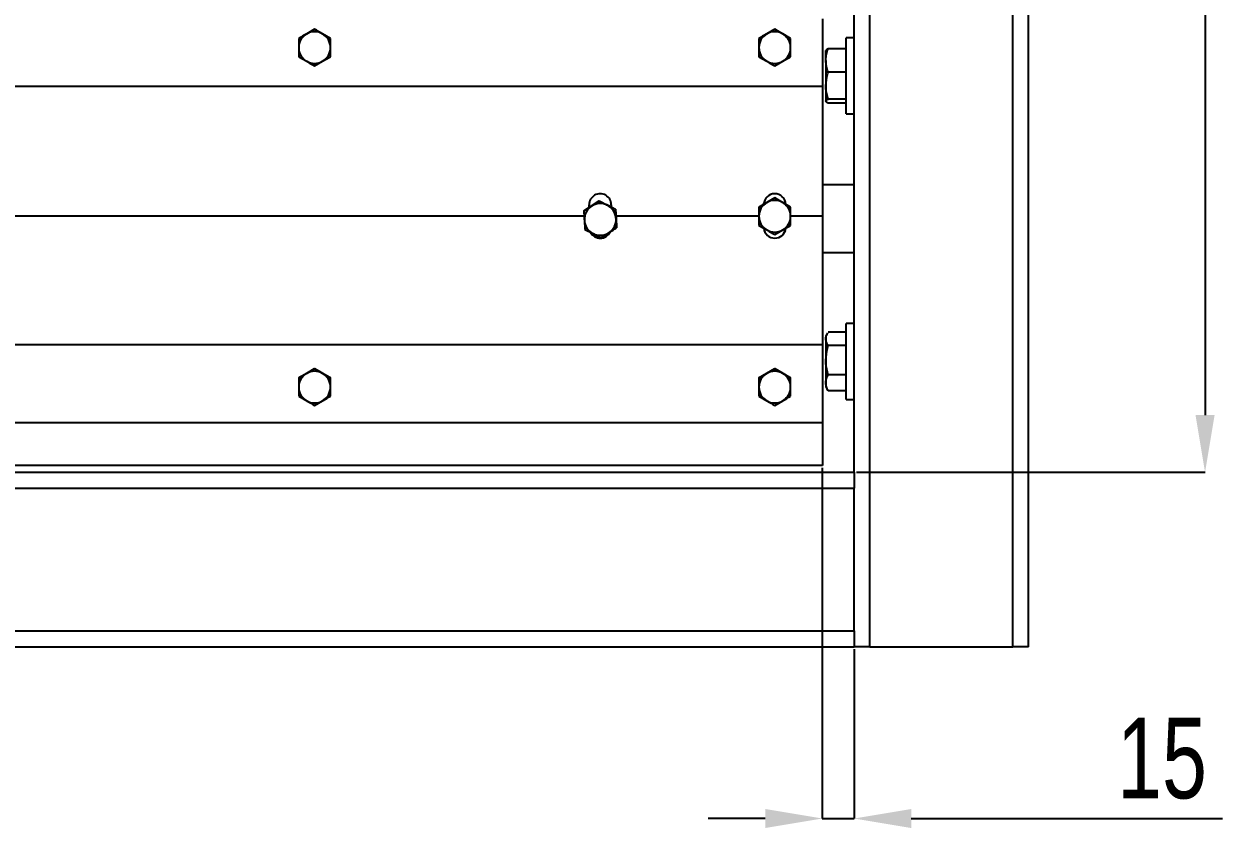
# Model space of a CAD drawing. Header units: millimetres. Extents: x -361 to 14022, y -1822 to 1455.
# Drawn here: x 3863.79 to 3895.28, y 810.13 to 831.25 of the extents above; entities that cross this region are included whole.
import ezdxf

# ---------------------------------------------------------------- set-up
doc = ezdxf.new("R2010")
doc.units = ezdxf.units.MM
doc.styles.add('SLDTEXTSTYLE0', font='TXT', dxfattribs={"width": 0.75})
doc.dimstyles.new('SLDDIMSTYLE0', dxfattribs={"dimtxt": 2.116667, "dimasz": 1.5, "dimexe": 0, "dimexo": 0.0625, "dimgap": 0.529167, "dimtad": 1, "dimdec": 1, "dimlfac": 12, "dimrnd": 1e-09, "dimzin": 4, "dimdsep": 46, "dimtxsty": 'SLDTEXTSTYLE0', "dimsah": 1, "dimcen": 0.09, "dimadec": 0, "dimazin": 1, "dimtfac": 1, "dimtdec": 1, "dimtofl": 0, "dimtmove": 0, "dimatfit": 3, "dimfxl": 1, "dimfrac": 2, "dimtolj": 1, "dimtzin": 12, "dimarcsym": 0})
doc.dimstyles.new('SLDDIMSTYLE1', dxfattribs={"dimtxt": 2.116667, "dimasz": 1.5, "dimexe": 0, "dimexo": 0.0625, "dimgap": 0.529167, "dimtad": 1, "dimdec": 1, "dimlfac": 12, "dimrnd": 1e-09, "dimzin": 4, "dimdsep": 46, "dimtxsty": 'SLDTEXTSTYLE0', "dimsah": 1, "dimcen": 0.09, "dimadec": 0, "dimazin": 1, "dimtfac": 1, "dimtdec": 1, "dimtmove": 0, "dimatfit": 0, "dimfxl": 1, "dimfrac": 2, "dimtolj": 1, "dimtzin": 12, "dimarcsym": 0})

# ---------------------------------------------------------------- blocks, each defined once
blk = doc.blocks.new('*D19')
at = {"color": 0, "linetype": 'Continuous', "lineweight": -2, "transparency": 16777216}
for p, q in [((3885.653, 944.474), (3894.808, 944.474)), ((3894.808, 942.974), (3894.808, 820.974)), ((3885.653, 819.474), (3894.808, 819.474))]:
    blk.add_line(p, q, dxfattribs=at)
at = {"color": 0, "linetype": 'Continuous', "transparency": 16777216}
for points in [[(3894.558, 942.974), (3895.058, 942.974), (3894.808, 944.474)], [(3894.558, 820.974), (3895.058, 820.974), (3894.808, 819.474)]]:
    blk.add_solid(points, dxfattribs=at)
at = {"layer": 'Defpoints', "color": 0, "linetype": 'Continuous', "transparency": 16777216}
for p in [(3885.591, 944.474), (3885.591, 819.474), (3894.808, 819.474)]:
    blk.add_point(p, dxfattribs=at)
at = {"color": 0, "linetype": 'Continuous', "lineweight": 18, "transparency": 16777216, "insert": (3892.162, 877.706), "char_height": 2.1167, "attachment_point": 2, "rotation": 90, "style": 'SLDTEXTSTYLE0'}
blk.add_mtext('\\A1;1600', dxfattribs=at)
blk = doc.blocks.new('*D22')
at = {"color": 0, "linetype": 'Continuous', "lineweight": -2, "transparency": 16777216}
for p, q in [((3884.757, 819.591), (3884.757, 810.381)), ((3885.591, 814.828), (3885.591, 810.381)), ((3883.257, 810.381), (3881.757, 810.381)), ((3884.757, 810.381), (3885.591, 810.381)), ((3887.091, 810.381), (3895.265, 810.381))]:
    blk.add_line(p, q, dxfattribs=at)
at = {"color": 0, "linetype": 'Continuous', "transparency": 16777216}
for points in [[(3883.257, 810.631), (3883.257, 810.131), (3884.757, 810.381)], [(3887.091, 810.631), (3887.091, 810.131), (3885.591, 810.381)]]:
    blk.add_solid(points, dxfattribs=at)
at = {"layer": 'Defpoints', "color": 0, "linetype": 'Continuous', "transparency": 16777216}
for p in [(3884.757, 819.654), (3885.591, 814.89), (3885.591, 810.381)]:
    blk.add_point(p, dxfattribs=at)
at = {"color": 0, "linetype": 'Continuous', "lineweight": 18, "transparency": 16777216, "insert": (3893.677, 813.027), "char_height": 2.1167, "attachment_point": 2, "style": 'SLDTEXTSTYLE0'}
blk.add_mtext('\\A1;15', dxfattribs=at)

msp = doc.modelspace()

# ---------------------------------------------------------------- linework, layer by layer
at = {"color": 7, "linetype": 'Continuous', "lineweight": 25}
for p, q in [((3886.007188, 814.890317), (3886.007188, 949.056984)), ((3889.757188, 814.890317), (3889.757188, 949.056984)), ((3890.173854, 814.890317), (3890.173854, 949.056984)), ((3885.590521, 819.473651), (3885.590521, 944.473651)), ((3884.757188, 831.381031), (3884.757188, 829.606589)), ((3871.007188, 830.87107), (3871.215521, 830.99134)), ((3871.215521, 830.99134), (3871.423854, 831.11161)), ((3871.423854, 831.10812), (3871.215521, 830.98734)), ((3871.423854, 831.11161), (3871.423854, 831.10812)), ((3871.423854, 831.11161), (3871.632188, 830.99134)), ((3871.632188, 830.99134), (3871.840521, 830.87107)), ((3871.840521, 830.86758), (3871.632188, 830.98734)), ((3883.090521, 830.87107), (3883.298854, 830.99134)), ((3883.298854, 830.99134), (3883.507188, 831.11161)), ((3883.507188, 831.10812), (3883.298854, 830.98734)), ((3883.507188, 831.11161), (3883.507188, 831.10812)), ((3883.507188, 831.11161), (3883.715521, 830.99134)), ((3883.715521, 830.99134), (3883.923854, 830.87107)), ((3883.923854, 830.86758), (3883.715521, 830.98734)), ((3885.590521, 830.882667), (3885.382188, 830.882667)), ((3885.382188, 828.882667), (3885.382188, 830.882667)), ((3871.007188, 830.3865), (3871.215521, 830.26572)), ((3883.090521, 830.3865), (3883.298854, 830.26572)), ((3884.848854, 830.288985), (3884.848854, 830.549334)), ((3885.382188, 830.594136), (3884.908399, 830.594136)), ((3871.423854, 830.14596), (3871.632188, 830.26572)), ((3883.507188, 830.14596), (3883.715521, 830.26572)), ((3884.848854, 830.288985), (3884.848854, 829.628101)), ((3885.382188, 829.983835), (3884.908399, 829.983835)), ((3884.757188, 829.606589), (3761.423854, 829.606589)), ((3884.757188, 829.606589), (3884.757188, 826.202386)), ((3884.848854, 829.628101), (3884.848854, 829.221783)), ((3885.382188, 829.272367), (3884.908399, 829.272367)), ((3885.382188, 829.171199), (3884.908399, 829.171199)), ((3885.382188, 828.882667), (3885.590521, 828.882667)), ((3885.590521, 827.020167), (3884.757188, 827.020167)), ((3878.69591, 826.466993), (3878.897283, 826.598584)), ((3878.897283, 826.594666), (3878.69591, 826.462564)), ((3878.897283, 826.598584), (3878.897283, 826.594666)), ((3878.897283, 826.598584), (3879.111941, 826.490002)), ((3883.298854, 826.562374), (3883.507188, 826.682644)), ((3883.507188, 826.678726), (3883.298854, 826.557945)), ((3883.507188, 826.682644), (3883.507188, 826.678726)), ((3883.507188, 826.682644), (3883.715521, 826.562374)), ((3878.494538, 826.335401), (3878.69591, 826.466993)), ((3878.494538, 826.335401), (3878.494538, 826.331483)), ((3878.632188, 826.425352), (3878.632188, 826.495097)), ((3879.093322, 826.499421), (3879.1301, 826.480817)), ((3879.111941, 826.490002), (3879.326599, 826.381421)), ((3879.326599, 826.377503), (3879.111941, 826.485574)), ((3879.215521, 826.495097), (3879.215521, 826.437608)), ((3879.326599, 826.381421), (3879.326599, 826.377503)), ((3879.326599, 826.381421), (3879.339885, 826.141248)), ((3883.090521, 826.442104), (3883.298854, 826.562374)), ((3883.715521, 826.562374), (3883.923854, 826.442104)), ((3883.923854, 826.438186), (3883.715521, 826.557945)), ((3878.501661, 826.202386), (3857.673854, 826.202386)), ((3883.090521, 826.202386), (3879.336503, 826.202386)), ((3879.33957, 826.146938), (3879.340137, 826.136698)), ((3879.339885, 826.141248), (3879.353171, 825.901075)), ((3883.090521, 825.957106), (3883.298854, 825.836325)), ((3884.757188, 826.202386), (3883.923854, 826.202386)), ((3884.757188, 826.202386), (3884.757188, 822.823111)), ((3878.52111, 825.851137), (3878.735768, 825.742046)), ((3878.950426, 825.633974), (3879.151799, 825.765055)), ((3879.353171, 825.901075), (3879.353171, 825.897157)), ((3883.507188, 825.716566), (3883.715521, 825.836325)), ((3884.757188, 825.245167), (3885.590521, 825.245167)), ((3884.896791, 823.132363), (3884.848854, 823.049334)), ((3885.382188, 823.151478), (3884.908399, 823.151478)), ((3885.590521, 823.382667), (3885.382188, 823.382667)), ((3885.382188, 821.382667), (3885.382188, 823.382667)), ((3884.757188, 822.823111), (3761.423854, 822.823111)), ((3884.757188, 822.823111), (3884.757188, 820.776366)), ((3884.848854, 823.049334), (3884.848854, 822.976171)), ((3884.848854, 822.976171), (3884.848854, 822.416459)), ((3885.382188, 822.800864), (3884.908399, 822.800864)), ((3871.215521, 822.075512), (3871.423854, 822.195782)), ((3871.423854, 822.192292), (3871.215521, 822.071511)), ((3871.423854, 822.195782), (3871.423854, 822.192292)), ((3871.423854, 822.195782), (3871.632188, 822.075512)), ((3883.298854, 822.075512), (3883.507188, 822.195782)), ((3883.507188, 822.192292), (3883.298854, 822.071511)), ((3883.507188, 822.195782), (3883.507188, 822.192292)), ((3883.507188, 822.195782), (3883.715521, 822.075512)), ((3884.848854, 822.416459), (3884.848854, 821.822955)), ((3871.007188, 821.955242), (3871.215521, 822.075512)), ((3871.632188, 822.075512), (3871.840521, 821.955242)), ((3871.840521, 821.951752), (3871.632188, 822.071511)), ((3883.090521, 821.955242), (3883.298854, 822.075512)), ((3883.715521, 822.075512), (3883.923854, 821.955242)), ((3883.923854, 821.951752), (3883.715521, 822.071511)), ((3885.382188, 822.032054), (3884.908399, 822.032054)), ((3884.848854, 821.822955), (3884.848854, 821.716001)), ((3884.848854, 821.716001), (3884.896791, 821.632971)), ((3884.898216, 821.633794), (3884.908399, 821.613856)), ((3885.382188, 821.613856), (3884.908399, 821.613856)), ((3871.007188, 821.470672), (3871.215521, 821.349892)), ((3871.423854, 821.230132), (3871.632188, 821.349892)), ((3883.090521, 821.470672), (3883.298854, 821.349892)), ((3883.507188, 821.230132), (3883.715521, 821.349892)), ((3885.382188, 821.382667), (3885.590521, 821.382667)), ((3884.757188, 820.776366), (3761.423854, 820.776366)), ((3884.757188, 820.776366), (3884.757188, 819.653699)), ((3884.757188, 819.653699), (3761.423854, 819.653699)), ((3760.590521, 819.473651), (3885.590521, 819.473651)), ((3885.590521, 819.473651), (3885.590521, 819.056984)), ((3760.590521, 819.056984), (3885.590521, 819.056984)), ((3885.590521, 815.306984), (3885.590521, 819.056984)), ((3760.590521, 815.306984), (3885.590521, 815.306984)), ((3885.590521, 815.306984), (3885.590521, 814.890317)), ((3760.590521, 814.890317), (3885.590521, 814.890317)), ((3886.007188, 814.890317), (3885.590521, 814.890317)), ((3886.007188, 814.890317), (3889.757188, 814.890317)), ((3890.173854, 814.890317), (3889.757188, 814.890317))]:
    msp.add_line(p, q, dxfattribs=at)
for centre, radius, start, end in [((3871.423808, 830.626522), 0.416621, 119.9963499, 179.9989831), ((3871.423854, 830.626457), 0.4167, 60.0026331, 119.9973669), ((3871.4239, 830.626522), 0.416621, 0.0010169, 60.0036501), ((3883.507142, 830.626522), 0.416621, 119.9963499, 179.9989831), ((3883.507188, 830.626457), 0.4167, 60.0026331, 119.9973669), ((3883.507234, 830.626522), 0.416621, 0.0010169, 60.0036501), ((3871.423808, 830.626537), 0.416621, 180.0010169, 240.0036501), ((3871.4239, 830.626537), 0.416621, 299.9963499, 359.9989831), ((3883.507142, 830.626537), 0.416621, 180.0010169, 240.0036501), ((3883.507234, 830.626537), 0.416621, 299.9963499, 359.9989831), ((3871.423854, 830.626602), 0.4167, 240.0026331, 299.9973669), ((3883.507188, 830.626602), 0.4167, 240.0026331, 299.9973669), ((3883.507188, 826.197063), 0.4167, 60.0026331, 119.9973669), ((3878.923804, 826.113805), 0.416616, 123.1622441, 183.1653642), ((3878.923855, 826.113738), 0.4167, 63.1682947, 123.1630606), ((3878.923896, 826.1138), 0.416626, 3.1673857, 63.1694997), ((3883.507142, 826.197128), 0.416621, 119.9963499, 179.9989831), ((3883.507234, 826.197128), 0.416621, 0.0010169, 60.0036501), ((3878.923813, 826.11382), 0.416626, 183.1673857, 243.1694997), ((3878.923905, 826.113815), 0.416616, 303.1622441, 3.1653642), ((3883.507142, 826.197143), 0.416621, 180.0010169, 240.0036501), ((3883.507234, 826.197143), 0.416621, 299.9963499, 359.9989831), ((3878.923854, 826.113882), 0.4167, 243.1682947, 303.1630606), ((3883.507188, 826.197207), 0.4167, 240.0026331, 299.9973669), ((3871.423808, 821.710694), 0.416621, 119.9963499, 179.9989831), ((3871.423854, 821.710629), 0.4167, 60.0026331, 119.9973669), ((3871.4239, 821.710694), 0.416621, 0.0010169, 60.0036501), ((3883.507142, 821.710694), 0.416621, 119.9963499, 179.9989831), ((3883.507188, 821.710629), 0.4167, 60.0026331, 119.9973669), ((3883.507234, 821.710694), 0.416621, 0.0010169, 60.0036501), ((3871.423808, 821.710709), 0.416621, 180.0010169, 240.0036501), ((3871.4239, 821.710709), 0.416621, 299.9963499, 359.9989831), ((3883.507142, 821.710709), 0.416621, 180.0010169, 240.0036501), ((3883.507234, 821.710709), 0.416621, 299.9963499, 359.9989831), ((3871.423854, 821.710774), 0.4167, 240.0026331, 299.9973669), ((3883.507188, 821.710774), 0.4167, 240.0026331, 299.9973669)]:
    msp.add_arc(centre, radius, start, end, dxfattribs=at)
for centre, major_axis, ratio, start_param, end_param in [((3878.923854, 826.495097), (0, 0.292711), 0.99643242, 4.71238898, 7.853981634), ((3883.507188, 826.495097), (0, 0.292711), 0.99643242, 4.779209725, 7.787160889), ((3878.923854, 825.911818), (0.291667, 0), 0.996231549, 3.634277167, 5.819459533), ((3878.923854, 825.913002), (0.291667, 0), 0.996231549, 3.639253921, 5.81423334), ((3883.507188, 825.911818), (0.291667, 0), 0.996231549, 3.25862292, 6.166055172), ((3883.507188, 825.913002), (0.291667, 0), 0.996231549, 3.263717215, 6.160960586)]:
    msp.add_ellipse(centre, major_axis=major_axis, ratio=ratio, start_param=start_param, end_param=end_param, dxfattribs=at)
for points, knots in [([(3871.215521, 830.98734), (3871.210582, 830.984489), (3871.140231, 830.943882), (3871.071289, 830.904343), (3871.007188, 830.86758)], [0, 0, 0, 0, 0.070200577, 1, 1, 1, 1]), ([(3871.632188, 830.98734), (3871.627249, 830.990191), (3871.556897, 831.030812), (3871.487956, 831.070872), (3871.423854, 831.10812)], [0, 0, 0, 0, 0.070200577, 1, 1, 1, 1]), ([(3883.298854, 830.98734), (3883.293916, 830.984489), (3883.223564, 830.943882), (3883.154623, 830.904343), (3883.090521, 830.86758)], [0, 0, 0, 0, 0.070200577, 1, 1, 1, 1]), ([(3883.715521, 830.98734), (3883.710582, 830.990191), (3883.640231, 831.030812), (3883.571289, 831.070872), (3883.507188, 831.10812)], [0, 0, 0, 0, 0.070200577, 1, 1, 1, 1]), ([(3871.007188, 830.86758), (3871.007188, 830.806429), (3871.007188, 830.726822), (3871.007188, 830.645406), (3871.007188, 830.62653)], [0, 0, 0, 0, 0.768150727, 1, 1, 1, 1]), ([(3871.840521, 830.62653), (3871.840521, 830.645406), (3871.840521, 830.726822), (3871.840521, 830.806429), (3871.840521, 830.86758)], [0, 0, 0, 0, 0.231849273, 1, 1, 1, 1]), ([(3883.090521, 830.86758), (3883.090521, 830.806429), (3883.090521, 830.726822), (3883.090521, 830.645406), (3883.090521, 830.62653)], [0, 0, 0, 0, 0.768150727, 1, 1, 1, 1]), ([(3883.923854, 830.62653), (3883.923854, 830.645406), (3883.923854, 830.726822), (3883.923854, 830.806429), (3883.923854, 830.86758)], [0, 0, 0, 0, 0.231849273, 1, 1, 1, 1]), ([(3871.007188, 830.62653), (3871.007188, 830.56234), (3871.007188, 830.480984), (3871.007188, 830.402962), (3871.007188, 830.3865)], [0, 0, 0, 0, 0.788999238, 1, 1, 1, 1]), ([(3871.632188, 830.26572), (3871.637127, 830.268571), (3871.707478, 830.309192), (3871.77642, 830.349252), (3871.840521, 830.3865)], [0, 0, 0, 0, 0.0702005767, 1, 1, 1, 1]), ([(3871.840521, 830.3865), (3871.840521, 830.402962), (3871.840521, 830.480984), (3871.840521, 830.56234), (3871.840521, 830.62653)], [0, 0, 0, 0, 0.2110007622, 1, 1, 1, 1]), ([(3883.090521, 830.62653), (3883.090521, 830.56234), (3883.090521, 830.480984), (3883.090521, 830.402962), (3883.090521, 830.3865)], [0, 0, 0, 0, 0.788999238, 1, 1, 1, 1]), ([(3883.715521, 830.26572), (3883.72046, 830.268571), (3883.790812, 830.309192), (3883.859753, 830.349252), (3883.923854, 830.3865)], [0, 0, 0, 0, 0.0702005767, 1, 1, 1, 1]), ([(3883.923854, 830.3865), (3883.923854, 830.402962), (3883.923854, 830.480984), (3883.923854, 830.56234), (3883.923854, 830.62653)], [0, 0, 0, 0, 0.2110007622, 1, 1, 1, 1]), ([(3884.848854, 830.288985), (3884.848926, 830.296218), (3884.849464, 830.350993), (3884.862468, 830.454269), (3884.892995, 830.547229), (3884.908399, 830.594136)], [0, 0, 0, 0, 0.070085768, 0.530782234, 1, 1, 1, 1]), ([(3884.908399, 830.594136), (3884.891756, 830.585921), (3884.858166, 830.56934), (3884.851977, 830.5522), (3884.848854, 830.543552)], [0, 0, 0, 0, 0.495457963, 1, 1, 1, 1]), ([(3871.215521, 830.26572), (3871.22046, 830.262869), (3871.290812, 830.222262), (3871.359753, 830.182723), (3871.423854, 830.14596)], [0, 0, 0, 0, 0.070200577, 1, 1, 1, 1]), ([(3883.298854, 830.26572), (3883.303793, 830.262869), (3883.374145, 830.222262), (3883.443086, 830.182723), (3883.507188, 830.14596)], [0, 0, 0, 0, 0.070200577, 1, 1, 1, 1]), ([(3884.908399, 829.983835), (3884.891756, 830.033393), (3884.858166, 830.133417), (3884.851977, 830.236816), (3884.848854, 830.288985)], [0, 0, 0, 0, 0.495457963, 1, 1, 1, 1]), ([(3884.848854, 829.628101), (3884.85677, 829.725798), (3884.866526, 829.846219), (3884.901752, 829.96199), (3884.908399, 829.983835)], [0, 0, 0, 0, 0.811303548, 1, 1, 1, 1]), ([(3884.908399, 829.272367), (3884.8836, 829.364578), (3884.852034, 829.481952), (3884.849416, 829.602301), (3884.848854, 829.628101)], [0, 0, 0, 0, 0.785622496, 1, 1, 1, 1]), ([(3884.848854, 829.221783), (3884.848926, 829.222982), (3884.849464, 829.232062), (3884.862468, 829.249181), (3884.892995, 829.264591), (3884.908399, 829.272367)], [0, 0, 0, 0, 0.070085768, 0.530782234, 1, 1, 1, 1]), ([(3884.908399, 829.171199), (3884.891756, 829.179414), (3884.858166, 829.195995), (3884.851977, 829.213135), (3884.848854, 829.221783)], [0, 0, 0, 0, 0.495457963, 1, 1, 1, 1]), ([(3879.111941, 826.485574), (3879.106852, 826.488148), (3879.034365, 826.524822), (3878.96333, 826.561014), (3878.897283, 826.594666)], [0, 0, 0, 0, 0.070200577, 1, 1, 1, 1]), ([(3883.715521, 826.557945), (3883.710582, 826.560797), (3883.640231, 826.601418), (3883.571289, 826.641478), (3883.507188, 826.678726)], [0, 0, 0, 0, 0.0702005767, 1, 1, 1, 1]), ([(3878.69591, 826.462564), (3878.691136, 826.459445), (3878.623135, 826.415016), (3878.556498, 826.37173), (3878.494538, 826.331483)], [0, 0, 0, 0, 0.0702005767, 1, 1, 1, 1]), ([(3878.494538, 826.331483), (3878.497904, 826.270426), (3878.502286, 826.190939), (3878.506781, 826.109647), (3878.507824, 826.0908)], [0, 0, 0, 0, 0.768150728, 1, 1, 1, 1]), ([(3879.339885, 826.136819), (3879.338843, 826.155667), (3879.334347, 826.236959), (3879.329965, 826.316445), (3879.326599, 826.377503)], [0, 0, 0, 0, 0.2318492728, 1, 1, 1, 1]), ([(3883.298854, 826.557945), (3883.293916, 826.555095), (3883.223564, 826.514488), (3883.154623, 826.474949), (3883.090521, 826.438186)], [0, 0, 0, 0, 0.0702005767, 1, 1, 1, 1]), ([(3883.090521, 826.438186), (3883.090521, 826.377035), (3883.090521, 826.297427), (3883.090521, 826.216011), (3883.090521, 826.197135)], [0, 0, 0, 0, 0.768150728, 1, 1, 1, 1]), ([(3883.923854, 826.197135), (3883.923854, 826.216011), (3883.923854, 826.297427), (3883.923854, 826.377035), (3883.923854, 826.438186)], [0, 0, 0, 0, 0.2318492728, 1, 1, 1, 1]), ([(3878.507824, 826.0908), (3878.511373, 826.026708), (3878.515871, 825.945476), (3878.520197, 825.867575), (3878.52111, 825.851137)], [0, 0, 0, 0, 0.788999238, 1, 1, 1, 1]), ([(3879.353171, 825.897157), (3879.352258, 825.913594), (3879.347932, 825.991496), (3879.343434, 826.072728), (3879.339885, 826.136819)], [0, 0, 0, 0, 0.211000762, 1, 1, 1, 1]), ([(3883.090521, 826.197135), (3883.090521, 826.132945), (3883.090521, 826.051589), (3883.090521, 825.973568), (3883.090521, 825.957106)], [0, 0, 0, 0, 0.788999238, 1, 1, 1, 1]), ([(3883.715521, 825.836325), (3883.72046, 825.839177), (3883.790812, 825.879798), (3883.859753, 825.919858), (3883.923854, 825.957106)], [0, 0, 0, 0, 0.070200577, 1, 1, 1, 1]), ([(3883.923854, 825.957106), (3883.923854, 825.973568), (3883.923854, 826.051589), (3883.923854, 826.132945), (3883.923854, 826.197135)], [0, 0, 0, 0, 0.211000762, 1, 1, 1, 1]), ([(3878.735768, 825.742046), (3878.740857, 825.739472), (3878.813344, 825.702813), (3878.884379, 825.667141), (3878.950426, 825.633974)], [0, 0, 0, 0, 0.0702005767, 1, 1, 1, 1]), ([(3879.151799, 825.765055), (3879.156572, 825.768175), (3879.224574, 825.812619), (3879.291211, 825.856426), (3879.353171, 825.897157)], [0, 0, 0, 0, 0.070200577, 1, 1, 1, 1]), ([(3883.298854, 825.836325), (3883.303793, 825.833475), (3883.374145, 825.792868), (3883.443086, 825.753329), (3883.507188, 825.716566)], [0, 0, 0, 0, 0.0702005767, 1, 1, 1, 1]), ([(3884.848854, 822.976171), (3884.848928, 822.980326), (3884.849485, 823.011792), (3884.860324, 823.06436), (3884.886737, 823.111188), (3884.898216, 823.13154)], [0, 0, 0, 0, 0.079200152, 0.599808418, 1, 1, 1, 1]), ([(3884.908399, 822.800864), (3884.891756, 822.829335), (3884.858166, 822.886798), (3884.851977, 822.9462), (3884.848854, 822.976171)], [0, 0, 0, 0, 0.495457963, 1, 1, 1, 1]), ([(3884.848854, 822.416459), (3884.85677, 822.522031), (3884.866526, 822.652156), (3884.901752, 822.777258), (3884.908399, 822.800864)], [0, 0, 0, 0, 0.811303548, 1, 1, 1, 1]), ([(3871.632188, 822.071511), (3871.627249, 822.074363), (3871.556897, 822.114984), (3871.487956, 822.155044), (3871.423854, 822.192292)], [0, 0, 0, 0, 0.070200577, 1, 1, 1, 1]), ([(3883.715521, 822.071511), (3883.710582, 822.074363), (3883.640231, 822.114984), (3883.571289, 822.155044), (3883.507188, 822.192292)], [0, 0, 0, 0, 0.070200577, 1, 1, 1, 1]), ([(3884.908399, 822.032054), (3884.8836, 822.131697), (3884.852034, 822.258531), (3884.849416, 822.388579), (3884.848854, 822.416459)], [0, 0, 0, 0, 0.785622496, 1, 1, 1, 1]), ([(3871.215521, 822.071511), (3871.210582, 822.068661), (3871.140231, 822.028054), (3871.071289, 821.988515), (3871.007188, 821.951752)], [0, 0, 0, 0, 0.070200577, 1, 1, 1, 1]), ([(3871.007188, 821.951752), (3871.007188, 821.890601), (3871.007188, 821.810994), (3871.007188, 821.729578), (3871.007188, 821.710702)], [0, 0, 0, 0, 0.768150727, 1, 1, 1, 1]), ([(3871.840521, 821.710702), (3871.840521, 821.729578), (3871.840521, 821.810994), (3871.840521, 821.890601), (3871.840521, 821.951752)], [0, 0, 0, 0, 0.231849273, 1, 1, 1, 1]), ([(3883.298854, 822.071511), (3883.293916, 822.068661), (3883.223564, 822.028054), (3883.154623, 821.988515), (3883.090521, 821.951752)], [0, 0, 0, 0, 0.070200577, 1, 1, 1, 1]), ([(3883.090521, 821.951752), (3883.090521, 821.890601), (3883.090521, 821.810994), (3883.090521, 821.729578), (3883.090521, 821.710702)], [0, 0, 0, 0, 0.768150727, 1, 1, 1, 1]), ([(3883.923854, 821.710702), (3883.923854, 821.729578), (3883.923854, 821.810994), (3883.923854, 821.890601), (3883.923854, 821.951752)], [0, 0, 0, 0, 0.231849273, 1, 1, 1, 1]), ([(3884.848854, 821.822955), (3884.848926, 821.827911), (3884.849464, 821.865444), (3884.862468, 821.936212), (3884.892995, 821.999912), (3884.908399, 822.032054)], [0, 0, 0, 0, 0.070085768, 0.530782234, 1, 1, 1, 1]), ([(3871.007188, 821.710702), (3871.007188, 821.646512), (3871.007188, 821.565155), (3871.007188, 821.487134), (3871.007188, 821.470672)], [0, 0, 0, 0, 0.7889992378, 1, 1, 1, 1]), ([(3871.840521, 821.470672), (3871.840521, 821.487134), (3871.840521, 821.565155), (3871.840521, 821.646512), (3871.840521, 821.710702)], [0, 0, 0, 0, 0.211000762, 1, 1, 1, 1]), ([(3883.090521, 821.710702), (3883.090521, 821.646512), (3883.090521, 821.565155), (3883.090521, 821.487134), (3883.090521, 821.470672)], [0, 0, 0, 0, 0.7889992378, 1, 1, 1, 1]), ([(3883.923854, 821.470672), (3883.923854, 821.487134), (3883.923854, 821.565155), (3883.923854, 821.646512), (3883.923854, 821.710702)], [0, 0, 0, 0, 0.211000762, 1, 1, 1, 1]), ([(3884.908399, 821.613856), (3884.891756, 821.647815), (3884.858166, 821.716355), (3884.851977, 821.787207), (3884.848854, 821.822955)], [0, 0, 0, 0, 0.4954579635, 1, 1, 1, 1]), ([(3871.215521, 821.349892), (3871.22046, 821.347041), (3871.290812, 821.306434), (3871.359753, 821.266895), (3871.423854, 821.230132)], [0, 0, 0, 0, 0.070200577, 1, 1, 1, 1]), ([(3871.632188, 821.349892), (3871.637127, 821.352743), (3871.707478, 821.393364), (3871.77642, 821.433424), (3871.840521, 821.470672)], [0, 0, 0, 0, 0.070200577, 1, 1, 1, 1]), ([(3883.298854, 821.349892), (3883.303793, 821.347041), (3883.374145, 821.306434), (3883.443086, 821.266895), (3883.507188, 821.230132)], [0, 0, 0, 0, 0.070200577, 1, 1, 1, 1]), ([(3883.715521, 821.349892), (3883.72046, 821.352743), (3883.790812, 821.393364), (3883.859753, 821.433424), (3883.923854, 821.470672)], [0, 0, 0, 0, 0.070200577, 1, 1, 1, 1])]:
    msp.add_open_spline(points, degree=3, knots=knots, dxfattribs=at)

# ---------------------------------------------------------------- dimensions: what is measured, and where the dimension line sits
at = {"color": 7, "linetype": 'Continuous', "lineweight": 18}
dim = msp.add_linear_dim(base=(3894.808277, 819.473651), p1=(3885.590521, 944.473651), p2=(3885.590521, 819.473651), angle=90, text='1600', dimstyle='SLDDIMSTYLE0', dxfattribs=at)
dim.commit()
dim.dimension.update_dxf_attribs({"geometry": '*D19', "text_midpoint": (3894.808277, 877.706199), "dimtype": 160})
dim = msp.add_linear_dim(base=(3885.590521, 810.381491), p1=(3884.757188, 819.653699), p2=(3885.590521, 814.890317), text='15', dimstyle='SLDDIMSTYLE1', dxfattribs=at)
dim.commit()
dim.dimension.update_dxf_attribs({"geometry": '*D22', "text_midpoint": (3893.677002, 810.381491), "dimtype": 160})

doc.saveas('drawing.dxf')
